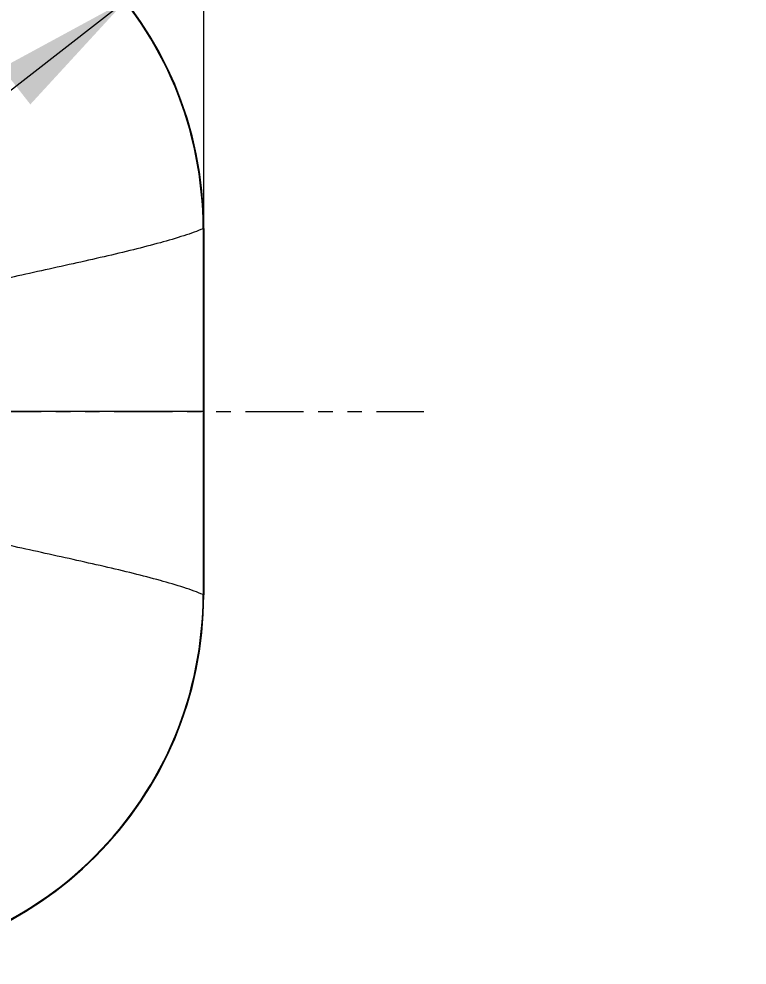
# Model space of a CAD drawing. Header units: millimetres. Extents: x -297 to 297, y -210 to 210.
# Drawn here: x -52.17 to -32.5, y 6.16 to 31.72 of the extents above; entities that cross this region are included whole.
import ezdxf

# ---------------------------------------------------------------- set-up
doc = ezdxf.new("R2010")
doc.units = ezdxf.units.MM
doc.linetypes.add('ACANSTGB', pattern=[0.354331, 0.15748, -0.03937, 0.03937, -0.03937, 0.03937, -0.03937])
doc.linetypes.add('CENTER', pattern=[10.16, 6.35, -1.27, 1.27, -1.27])
doc.layers.get('0').update_dxf_attribs({"lineweight": 20})
doc.layers.add('剖面线层', color=4, linetype='Continuous', lineweight=18)
doc.styles.add('标准', font='')
doc.styles.get('标准').set_extended_font_data('arial')
doc.dimstyles.new('标准', dxfattribs={"dimscale": 1.5, "dimtxt": 2.4, "dimasz": 2.5, "dimexe": 2, "dimexo": 1, "dimgap": 1.5, "dimtad": 1, "dimdec": 1, "dimdsep": 46, "dimtxsty": '标准', "dimcen": 2.5, "dimdle": 5, "dimclre": 256, "dimclrt": 7, "dimadec": 0, "dimazin": 0, "dimtfac": 0.714286, "dimtdec": 1, "dimtmove": 0, "dimatfit": 3, "dimfxl": 0, "dimtolj": 1, "dimarcsym": 0})
doc.dimstyles.new('标准$0', dxfattribs={"dimscale": 1.5, "dimtxt": 2.4, "dimasz": 2.5, "dimexe": 2, "dimexo": 1, "dimgap": 1.5, "dimtad": 1, "dimdec": 1, "dimdsep": 46, "dimtxsty": '标准', "dimcen": 2.5, "dimdle": 5, "dimclre": 256, "dimclrt": 7, "dimadec": 0, "dimazin": 0, "dimtfac": 0.714286, "dimtdec": 1, "dimtmove": 0, "dimatfit": 3, "dimfxl": 0, "dimtolj": 1, "dimarcsym": 0})

# ---------------------------------------------------------------- blocks, each defined once
blk = doc.blocks.new('*X4')
at = {"linetype": 'Continuous', "ltscale": 10}
for points in [[(-95.878, 42.995), (-92.128, 43.62), (-92.128, 42.37)], [(-47.178, 42.995), (-50.928, 43.62), (-50.928, 42.37)]]:
    blk.add_hatch(color=0, dxfattribs=at).paths.add_polyline_path(points, flags=0)
for p, q in [((-95.878, 22.607), (-95.878, 45.995)), ((-47.178, 22.607), (-47.178, 45.995))]:
    blk.add_line(p, q, dxfattribs=at)
at = {"color": 0, "linetype": 'Continuous', "ltscale": 10}
blk.add_line((-95.878, 42.995), (-47.178, 42.995), dxfattribs=at)
at = {"color": 7, "linetype": 'CENTER', "ltscale": 10, "insert": (-71.528, 47.082), "char_height": 3.6, "width": 18.9878, "attachment_point": 5, "style": '标准'}
blk.add_mtext('48.7', dxfattribs=at)
blk = doc.blocks.new('*X6')
at = {"linetype": 'Continuous', "ltscale": 10}
blk.add_hatch(color=0, dxfattribs=at).paths.add_polyline_path([(-49.291, 32.205), (-51.864, 29.406), (-52.633, 30.392)], flags=0)
at = {"color": 0, "linetype": 'Continuous', "ltscale": 10}
blk.add_line((-34.827, 43.48), (-57.178, 26.057), dxfattribs=at)
at = {"color": 7, "linetype": 'Continuous', "ltscale": 10, "insert": (-40.727, 44.063), "char_height": 3.6, "width": 17.17683, "attachment_point": 5, "rotation": 37.9366, "style": '标准'}
blk.add_mtext('R10', dxfattribs=at)

msp = doc.modelspace()

# ---------------------------------------------------------------- linework, layer by layer
at = {"color": 7, "linetype": 'Continuous', "lineweight": 15}
for p, q in [((-47.178, 26.057), (-47.197, 26.057)), ((-47.197, 26.057), (-47.197, 16.157)), ((-47.178, 26.057), (-47.178, 16.157)), ((-47.197, 21.107), (-53.163, 21.107)), ((-47.197, 16.157), (-47.178, 16.157))]:
    msp.add_line(p, q, dxfattribs=at)
for centre, radius, start, end in [((-57.178, 26.057), 10, 0, 90), ((-57.177, 26.058), 9.981, 359.9954, 90.0028), ((-57.178, 16.157), 10, 270, 0), ((-57.177, 16.156), 9.981, 269.9972, 0.0046)]:
    msp.add_arc(centre, radius, start, end, dxfattribs=at)
for points, knots in [([(-47.197, 26.049), (-47.277, 26.015), (-47.448, 25.949), (-47.832, 25.818), (-48.379, 25.659), (-49.099, 25.473), (-49.886, 25.287), (-50.716, 25.1), (-51.842, 24.852), (-52.689, 24.665), (-53.249, 24.533)], [0, 0, 0, 0, 57.050638, 120.870248, 266.222528, 430.696416, 609.29595, 797.179162, 989.38505, 1366.65705, 1366.65705, 1366.65705, 1366.65705]), ([(-47.197, 16.165), (-47.277, 16.198), (-47.448, 16.265), (-47.832, 16.396), (-48.379, 16.555), (-49.099, 16.741), (-49.886, 16.927), (-50.716, 17.114), (-51.842, 17.362), (-52.689, 17.549), (-53.249, 17.68)], [0, 0, 0, 0, 51.437298, 108.977526, 240.028145, 388.31888, 549.345356, 718.742039, 892.036075, 1232.186945, 1232.186945, 1232.186945, 1232.186945])]:
    msp.add_open_spline(points, degree=3, knots=knots, dxfattribs=at)
at = {"layer": '剖面线层', "color": 7, "linetype": 'ACANSTGB', "ltscale": 10}
msp.add_line((-99.205, 21.107), (-41.231, 21.107), dxfattribs=at)

# ---------------------------------------------------------------- dimensions: what is measured, and where the dimension line sits
at = {"linetype": 'CENTER', "ltscale": 10}
dim = msp.add_radius_dim(center=(-57.178, 26.057), mpoint=(-49.291, 32.205), dimstyle='标准', override={"dimpost": 'R<>', "dimsah": 1, "dimtfill": 1, "dimtzin": 0}, dxfattribs=at)
dim.commit()
dim.dimension.update_dxf_attribs({"geometry": '*X6', "text_midpoint": (-38.214, 40.839)})
dim = msp.add_linear_dim(base=(-47.178, 42.995), p1=(-95.878, 21.107), p2=(-47.178, 21.107), dimstyle='标准$0', override={"dimsah": 1, "dimtfill": 1, "dimtzin": 0}, dxfattribs=at)
dim.commit()
dim.dimension.update_dxf_attribs({"geometry": '*X4', "text_midpoint": (-71.528, 47.082)})

doc.saveas('drawing.dxf')
